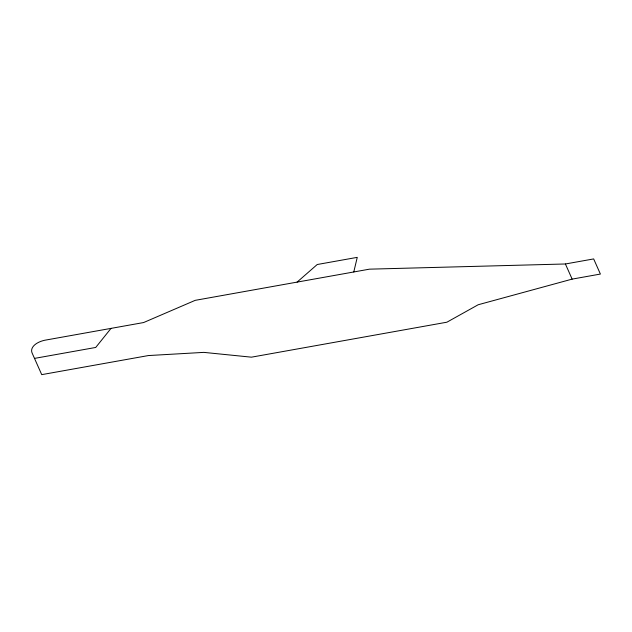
<?xml version="1.0" encoding="UTF-8"?>
<svg xmlns="http://www.w3.org/2000/svg" width="632" height="632" viewBox="0 0 632 632"><rect width="100%" height="100%" fill="white"/><g stroke="black" fill="none" stroke-linecap="round" stroke-linejoin="round"><path stroke-width="0.95" d="M353.778 271.973L357.254 257.358L317.225 264.516L297.095 282.109M111.035 328.379L95.724 347.45L34.499 358.399M572.142 279.115L478.187 304.75L446.887 322.202L251.433 357.175L203.812 352.38L148.409 355.555L41.728 374.642L32.114 353.035A18.81 10.262 -4 0 1 44.682 340.253L143.59 322.557L195.209 300.342L369.467 269.161L565.403 263.978L593.661 258.923L600.4 274.059L572.142 279.115L565.403 263.978"/></g></svg>
